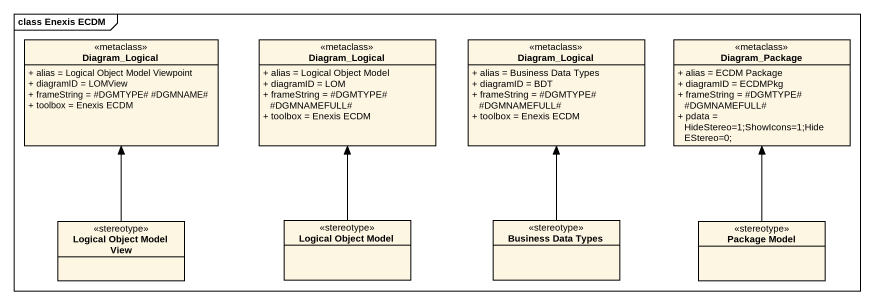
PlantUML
@startuml
mainframe class Enexis ECDM
hide circle
hide empty members
skinparam classAttributeIconSize 0
class Diagram_Logical <<metaclass>> {
  + alias = Logical Object Model Viewpoint
  + diagramID = LOMView
  + frameString = #DGMTYPE# #DGMNAME#
  + toolbox = Enexis ECDM
}
class "Diagram_Logical" as Diagram_Logical_2 <<metaclass>> {
  + alias = Logical Object Model
  + diagramID = LOM
  + frameString = #DGMTYPE# #DGMNAMEFULL#
  + toolbox = Enexis ECDM
}
class "Diagram_Logical" as Diagram_Logical_3 <<metaclass>> {
  + alias = Business Data Types
  + diagramID = BDT
  + frameString = #DGMTYPE# #DGMNAMEFULL#
  + toolbox = Enexis ECDM
}
class Diagram_Package <<metaclass>> {
  + alias = ECDM Package
  + diagramID = ECDMPkg
  + frameString = #DGMTYPE# #DGMNAMEFULL#
  + pdata = HideStereo=1;ShowIcons=1;HideEStereo=0;
}
class "Logical Object Model View" as Logical_Object_Model_View <<stereotype>>
class "Logical Object Model" as Logical_Object_Model <<stereotype>>
class "Business Data Types" as Business_Data_Types <<stereotype>>
class "Package Model" as Package_Model <<stereotype>>
Logical_Object_Model_View -up-> Diagram_Logical
Logical_Object_Model -up-> Diagram_Logical_2
Business_Data_Types -up-> Diagram_Logical_3
Package_Model -up-> Diagram_Package
@enduml
